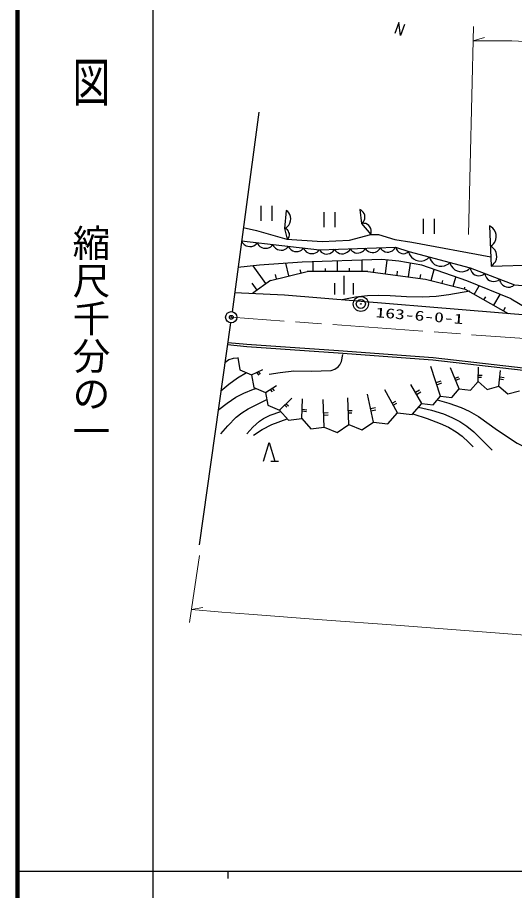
# Model space of a CAD drawing. Units: millimetres, scale not verified. Extents: x 40000 to 680000, y 20000 to 380000.
# Drawn here: x 40000 to 106122, y 202409 to 318486 of the extents above; entities that cross this region are included whole.
import ezdxf
from ezdxf.enums import TextEntityAlignment as Align

# ---------------------------------------------------------------- set-up
doc = ezdxf.new("R2010")
doc.units = ezdxf.units.MM
doc.header["$LTSCALE"] = 1000
doc.header["$PDMODE"] = 32
doc.header["$PDSIZE"] = 500
doc.linetypes.add('CHAIN', pattern=[18.5, 12, -1.5, 3.5, -1.5])
for name, color, linetype, lineweight in [('M-BGD', 7, 'Continuous', 25), ('M-BMK', 2, 'CHAIN', 13), ('M-BMK-OTRS', 5, 'Continuous', 25), ('M-BMK-SRVR', 3, 'Continuous', 25), ('M-STR-HTXT', 7, 'Continuous', 13), ('M-TTL', 2, 'Continuous', 140), ('M-TTL-BAND', 7, 'Continuous', 25)]:
    doc.layers.add(name, color=color, linetype=linetype, lineweight=lineweight)
doc.layers.add('M-OTRS', color=6, linetype='Continuous')
doc.styles.add('@ＭＳ ゴシック', font='')
doc.styles.add('ＭＳ ゴシック', font='')
doc.styles.get('@ＭＳ ゴシック').set_extended_font_data('@MS Gothic')
doc.styles.get('ＭＳ ゴシック').set_extended_font_data('MS Gothic')

msp = doc.modelspace()

# ---------------------------------------------------------------- linework, layer by layer
at = {"layer": 'M-BGD'}
for p, q in [((72374, 293440), (72374, 291440)), ((73894, 291440), (73894, 293440)), ((75731, 292835), (75513, 290438)), ((75957, 292670), (75731, 292835)), ((76088, 292514), (75957, 292670)), ((80743, 292610), (80743, 290610)), ((82263, 290610), (82263, 292610)), ((85740, 292853), (85538, 292944)), ((85538, 292944), (85756, 291092)), ((85867, 292753), (85740, 292853)), ((85998, 292616), (85867, 292753)), ((86138, 292403), (85998, 292616)), ((76214, 292310), (76088, 292514)), ((76331, 292010), (76214, 292310)), ((76253, 291149), (76327, 291432)), ((76327, 291432), (76353, 291719)), ((76353, 291719), (76331, 292010)), ((86036, 291319), (86131, 291484)), ((86131, 291484), (86218, 291723)), ((86202, 292181), (86138, 292403)), ((86229, 291954), (86202, 292181)), ((86218, 291723), (86229, 291954)), ((93955, 291711), (93955, 289711)), ((95475, 289711), (95475, 291711)), ((70040, 290552), (71819, 290171)), ((75682, 290390), (75513, 290438)), ((75513, 290438), (75898, 288996)), ((75514, 290445), (75766, 290567)), ((75792, 290326), (75682, 290390)), ((75766, 290567), (75923, 290697)), ((75910, 290233), (75792, 290326)), ((76043, 290083), (75910, 290233)), ((75923, 290697), (76083, 290875)), ((76083, 290875), (76253, 291149)), ((85975, 291127), (85756, 291092)), ((85756, 291092), (86990, 289627)), ((85760, 291057), (85936, 291193)), ((85936, 291193), (86036, 291319)), ((86136, 291113), (85975, 291127)), ((86321, 291071), (86136, 291113)), ((86555, 290970), (86321, 291071)), ((86731, 290820), (86555, 290970)), ((86878, 290645), (86731, 290820)), ((86996, 290447), (86878, 290645)), ((87055, 290199), (86996, 290447)), ((87066, 290009), (87055, 290199)), ((103073, 290615), (102796, 290765)), ((102796, 290765), (103028, 285426)), ((103242, 290460), (103073, 290615)), ((103413, 290251), (103242, 290460)), ((103589, 289935), (103413, 290251)), ((71819, 290171), (75831, 289001)), ((75900, 288989), (76022, 289114)), ((76022, 289114), (76085, 289225)), ((76118, 289916), (76043, 290083)), ((76085, 289225), (76142, 289364)), ((76165, 289742), (76118, 289916)), ((76142, 289364), (76182, 289561)), ((76182, 289561), (76165, 289742)), ((84190, 288875), (86990, 289627)), ((86980, 289639), (87052, 289848)), ((86990, 289627), (88035, 289627)), ((87052, 289848), (87066, 290009)), ((88035, 289627), (90208, 288959)), ((103657, 289613), (103589, 289935)), ((103631, 288964), (103671, 289290)), ((103671, 289290), (103657, 289613)), ((69804, 288792), (69905, 288569)), ((69804, 288792), (75155, 288150)), ((69905, 288569), (70016, 288429)), ((70016, 288429), (70169, 288285)), ((70169, 288285), (70405, 288131)), ((70405, 288131), (70650, 288061)), ((70650, 288061), (70901, 288032)), ((70901, 288032), (71156, 288045)), ((71156, 288045), (71421, 288142)), ((71421, 288142), (71602, 288248)), ((71602, 288248), (71741, 288359)), ((71741, 288359), (71891, 288553)), ((71891, 288553), (71992, 288330)), ((71992, 288330), (72103, 288190)), ((72103, 288190), (72255, 288046)), ((72255, 288046), (72491, 287892)), ((72491, 287892), (72737, 287822)), ((73242, 287806), (73507, 287903)), ((73507, 287903), (73688, 288009)), ((73688, 288009), (73828, 288120)), ((73828, 288120), (73977, 288314)), ((73977, 288314), (74078, 288091)), ((74078, 288091), (74189, 287952)), ((74189, 287952), (74342, 287807)), ((75155, 288150), (80167, 287605)), ((75775, 287770), (75914, 287881)), ((75831, 289001), (80512, 288708)), ((75914, 287881), (76063, 288075)), ((76063, 288075), (76160, 287863)), ((80167, 287605), (90301, 287932)), ((80512, 288708), (84190, 288875)), ((90149, 287727), (90262, 287931)), ((90208, 288959), (92465, 288624)), ((90301, 287932), (92045, 287387)), ((90327, 287924), (90376, 287720)), ((92465, 288624), (102975, 286652)), ((102913, 288068), (103176, 288241)), ((103180, 287923), (102913, 288068)), ((103176, 288241), (103331, 288410)), ((103343, 287774), (103180, 287923)), ((103331, 288410), (103483, 288633)), ((103483, 288633), (103631, 288964)), ((72737, 287822), (72987, 287793)), ((72987, 287793), (73242, 287806)), ((74342, 287807), (74578, 287653)), ((74578, 287653), (74823, 287583)), ((74823, 287583), (75074, 287554)), ((75074, 287554), (75329, 287567)), ((75329, 287567), (75593, 287664)), ((75593, 287664), (75775, 287770)), ((76160, 287863), (76265, 287730)), ((76265, 287730), (76411, 287592)), ((76411, 287592), (76635, 287446)), ((76635, 287446), (76869, 287379)), ((76869, 287379), (77108, 287352)), ((77108, 287352), (77351, 287364)), ((77351, 287364), (77603, 287456)), ((77603, 287456), (77775, 287557)), ((77775, 287557), (77908, 287662)), ((77908, 287662), (78050, 287847)), ((78050, 287847), (78152, 287624)), ((78152, 287624), (78262, 287485)), ((78262, 287485), (78415, 287341)), ((78415, 287341), (78651, 287187)), ((78651, 287187), (78897, 287116)), ((78897, 287116), (79147, 287088)), ((79147, 287088), (79402, 287101)), ((79402, 287101), (79667, 287197)), ((79667, 287197), (79848, 287303)), ((79848, 287303), (79988, 287414)), ((79988, 287414), (80137, 287609)), ((80167, 287605), (80294, 287409)), ((80294, 287409), (80417, 287293)), ((80417, 287293), (80581, 287178)), ((80581, 287178), (80825, 287066)), ((80825, 287066), (81066, 287034)), ((81066, 287034), (81306, 287041)), ((81306, 287041), (81545, 287089)), ((81545, 287089), (81781, 287217)), ((81781, 287217), (81937, 287342)), ((81937, 287342), (82053, 287466)), ((82053, 287466), (82166, 287669)), ((82166, 287669), (82299, 287464)), ((82299, 287464), (82429, 287342)), ((82429, 287342), (82601, 287221)), ((82601, 287221), (82857, 287103)), ((82857, 287103), (83110, 287070)), ((83110, 287070), (83362, 287078)), ((83362, 287078), (83612, 287128)), ((83612, 287128), (83860, 287262)), ((83860, 287262), (84024, 287393)), ((84024, 287393), (84146, 287523)), ((84146, 287523), (84265, 287737)), ((84265, 287737), (84392, 287541)), ((84392, 287541), (84515, 287425)), ((84515, 287425), (84679, 287310)), ((84679, 287310), (84923, 287198)), ((84923, 287198), (85164, 287166)), ((85164, 287166), (85404, 287174)), ((85404, 287174), (85642, 287221)), ((85642, 287221), (85878, 287349)), ((85878, 287349), (86035, 287474)), ((86035, 287474), (86151, 287598)), ((86151, 287598), (86264, 287802)), ((86264, 287802), (86390, 287606)), ((86390, 287606), (86514, 287490)), ((86514, 287490), (86678, 287375)), ((86678, 287375), (86922, 287263)), ((86922, 287263), (87163, 287230)), ((87163, 287230), (87403, 287238)), ((87403, 287238), (87641, 287286)), ((87641, 287286), (87877, 287413)), ((87877, 287413), (88033, 287539)), ((88033, 287539), (88150, 287662)), ((88150, 287662), (88263, 287866)), ((88263, 287866), (88389, 287670)), ((88389, 287670), (88513, 287554)), ((88513, 287554), (88677, 287439)), ((88677, 287439), (88921, 287327)), ((88921, 287327), (89162, 287295)), ((89162, 287295), (89402, 287303)), ((89402, 287303), (89640, 287350)), ((89640, 287350), (89876, 287478)), ((89876, 287478), (90032, 287603)), ((90032, 287603), (90149, 287727)), ((90376, 287720), (90447, 287585)), ((90447, 287585), (90552, 287439)), ((90552, 287439), (90726, 287271)), ((90726, 287271), (90921, 287172)), ((90921, 287172), (91128, 287108)), ((91128, 287108), (91345, 287078)), ((91345, 287078), (91583, 287116)), ((91583, 287116), (91753, 287177)), ((91753, 287177), (91888, 287247)), ((91888, 287247), (92045, 287387)), ((92004, 287398), (92098, 287073)), ((92045, 287387), (100217, 285208)), ((92098, 287073), (92221, 286860)), ((92221, 286860), (92400, 286632)), ((103507, 287573), (103343, 287774)), ((103677, 287268), (103507, 287573)), ((103742, 286959), (103677, 287268)), ((103756, 286647), (103742, 286959)), ((77879, 285971), (72213, 285535)), ((76092, 284117), (75686, 285802)), ((88449, 286297), (77879, 285971)), ((79343, 284706), (79343, 286016)), ((82567, 284706), (82567, 286116)), ((85791, 286215), (85791, 284706)), ((90737, 286079), (88449, 286297)), ((89143, 286231), (88906, 284407)), ((93788, 285535), (90737, 286079)), ((92219, 285815), (91986, 284008)), ((92400, 286632), (92692, 286374)), ((92692, 286374), (93013, 286228)), ((93013, 286228), (93349, 286139)), ((93349, 286139), (93700, 286105)), ((93700, 286105), (94081, 286184)), ((94081, 286184), (94350, 286292)), ((94350, 286292), (94563, 286415)), ((94563, 286415), (94806, 286651)), ((94806, 286651), (94896, 286337)), ((94896, 286337), (95015, 286131)), ((95015, 286131), (95189, 285911)), ((95189, 285911), (95470, 285662)), ((95470, 285662), (95780, 285522)), ((96812, 285478), (97072, 285583)), ((97072, 285583), (97277, 285702)), ((97277, 285702), (97512, 285929)), ((97512, 285929), (97602, 285615)), ((97602, 285615), (97721, 285410)), ((103024, 285426), (116788, 285831)), ((103026, 285470), (103279, 285637)), ((103279, 285637), (103428, 285800)), ((103428, 285800), (103575, 286014)), ((103575, 286014), (103718, 286333)), ((103718, 286333), (103756, 286647)), ((72213, 285535), (69328, 285236)), ((73058, 283098), (71343, 285445)), ((73647, 283528), (78537, 284706)), ((77722, 284510), (77620, 284935)), ((86597, 284706), (78537, 284706)), ((80955, 284706), (80955, 285114)), ((84179, 284706), (84179, 285144)), ((86597, 284706), (94295, 283710)), ((87367, 284606), (87432, 285105)), ((90515, 284739), (90446, 284208)), ((99781, 283464), (93788, 285535)), ((95031, 283519), (95417, 284972)), ((95780, 285522), (96105, 285435)), ((96105, 285435), (96444, 285403)), ((96444, 285403), (96812, 285478)), ((97721, 285410), (97894, 285190)), ((97894, 285190), (98175, 284941)), ((98175, 284941), (98486, 284800)), ((98486, 284800), (98810, 284714)), ((98810, 284714), (99149, 284681)), ((99149, 284681), (99517, 284757)), ((99517, 284757), (99777, 284861)), ((99777, 284861), (99983, 284980)), ((99983, 284980), (100217, 285208)), ((100217, 285208), (100258, 284966)), ((100217, 285208), (106101, 282919)), ((100258, 284966), (100330, 284803)), ((100330, 284803), (100441, 284625)), ((100441, 284625), (100630, 284416)), ((100630, 284416), (100850, 284286)), ((101981, 284297), (102174, 284447)), ((102174, 284447), (102216, 284205)), ((73647, 283528), (71299, 281813)), ((74462, 283725), (74324, 284299)), ((83402, 284150), (83402, 281650)), ((93592, 284328), (93525, 283809)), ((94295, 283710), (99548, 282351)), ((96504, 283138), (96601, 283504)), ((97976, 282757), (98300, 283976)), ((105665, 281067), (99781, 283464)), ((100850, 284286), (101085, 284194)), ((101085, 284194), (101335, 284142)), ((101335, 284142), (101615, 284168)), ((101615, 284168), (101818, 284225)), ((101818, 284225), (101981, 284297)), ((102216, 284205), (102287, 284042)), ((102287, 284042), (102398, 283864)), ((102398, 283864), (102588, 283655)), ((102588, 283655), (102807, 283525)), ((102807, 283525), (103042, 283433)), ((103042, 283433), (103292, 283381)), ((103292, 283381), (103573, 283407)), ((103573, 283407), (103775, 283464)), ((103775, 283464), (103938, 283535)), ((103938, 283535), (104132, 283685)), ((104132, 283685), (104173, 283444)), ((104173, 283444), (104245, 283281)), ((104245, 283281), (104356, 283103)), ((71881, 282238), (71217, 283146)), ((82152, 283150), (82152, 281650)), ((84652, 283150), (84652, 281650)), ((99449, 282377), (99517, 282634)), ((99548, 282351), (105288, 279133)), ((100756, 281673), (101419, 282797)), ((104356, 283103), (104545, 282894)), ((104545, 282894), (104764, 282763)), ((104764, 282763), (104999, 282672)), ((104999, 282672), (105249, 282620)), ((105249, 282620), (105530, 282646)), ((105530, 282646), (105732, 282703)), ((105732, 282703), (105895, 282774)), ((105895, 282774), (106089, 282924)), ((106101, 282919), (114819, 282266)), ((68885, 281927), (75513, 281612)), ((75513, 281612), (109541, 278779)), ((102051, 280948), (102294, 281360)), ((103346, 280222), (104198, 281665)), ((105665, 281067), (109541, 278779)), ((104641, 279496), (104930, 279986)), ((70521, 275013), (67967, 275245)), ((70497, 274714), (67925, 274948)), ((82672, 273862), (70497, 274714)), ((82693, 274161), (70521, 275013)), ((95278, 273215), (82693, 274161)), ((69299, 273290), (69602, 271629)), ((95250, 272916), (82672, 273862)), ((118754, 270220), (95250, 272916)), ((118788, 270518), (95278, 273215)), ((69602, 271629), (71151, 270955)), ((71151, 270955), (72656, 271704)), ((96279, 268136), (94983, 272060)), ((98776, 269102), (97622, 271918)), ((101273, 270069), (101332, 271989)), ((71151, 270955), (71455, 269293)), ((71807, 271281), (72086, 270939)), ((72034, 271394), (72280, 271069)), ((98198, 270512), (98709, 270728)), ((98302, 270258), (98828, 270490)), ((101291, 270668), (101721, 270668)), ((101299, 270937), (101810, 270937)), ((104021, 269465), (104256, 271561)), ((104158, 270685), (104733, 270609)), ((73004, 268619), (74439, 269564)), ((93783, 267169), (92344, 269706)), ((95677, 269959), (96353, 270191)), ((95776, 269661), (96472, 269893)), ((100282, 268920), (101273, 270069)), ((101273, 270069), (102486, 269034)), ((102486, 269034), (104021, 269465)), ((104021, 269465), (105234, 268430)), ((104131, 270448), (104674, 270370)), ((71455, 269293), (73004, 268619)), ((73004, 268619), (73307, 266957)), ((73620, 269024), (73887, 268716)), ((73862, 269184), (74130, 268829)), ((87339, 264673), (86566, 268422)), ((90561, 265921), (88848, 268993)), ((92933, 268667), (93460, 268998)), ((93099, 268375), (93668, 268700)), ((97785, 267953), (98776, 269102)), ((98776, 269102), (100282, 268920)), ((105234, 268430), (106769, 268861)), ((74856, 266283), (76508, 267852)), ((75748, 267130), (76037, 266842)), ((77836, 265156), (77934, 267780)), ((80816, 264028), (80645, 267709)), ((84078, 264350), (83926, 267923)), ((89850, 267197), (90328, 267477)), ((89993, 266940), (90477, 267209)), ((92505, 265686), (93783, 267169)), ((93783, 267169), (95289, 266987)), ((95289, 266987), (96279, 268136)), ((96279, 268136), (97785, 267953)), ((73307, 266957), (74856, 266283)), ((74856, 266283), (76045, 264925)), ((75553, 266945), (75815, 266683)), ((77874, 266181), (78446, 266113)), ((77883, 266406), (78477, 266335)), ((80727, 265932), (81330, 265954)), ((83998, 266221), (84531, 266239)), ((84011, 265922), (84499, 265922)), ((86963, 266496), (87644, 266612)), ((87026, 266193), (87674, 266314)), ((89283, 264438), (90561, 265921)), ((90561, 265921), (92505, 265686)), ((76045, 264925), (77836, 265156)), ((77836, 265156), (79025, 263797)), ((80742, 265615), (81330, 265637)), ((85794, 263642), (87339, 264673)), ((87339, 264673), (89283, 264438)), ((79025, 263797), (80816, 264028)), ((80816, 264028), (82533, 263320)), ((82533, 263320), (84078, 264350)), ((84078, 264350), (85794, 263642)), ((72716, 259486), (73466, 261986)), ((73466, 261986), (74216, 259486)), ((73716, 259486), (74716, 259486))]:
    msp.add_line(p, q, dxfattribs=at)
for points in [[(83213, 280976), (84984, 281330), (86569, 281534), (87961, 281573), (89560, 281509), (91765, 281368), (93910, 281332), (95709, 281434), (97396, 281637), (100175, 282149)], [(69316, 273196), (68695, 273149), (68128, 272986), (67604, 272585)], [(73468, 271051), (74962, 271300), (76751, 271484), (79058, 271454), (81712, 271559), (82234, 271747), (82660, 272040), (82881, 272304), (83090, 272748), (83303, 273668)], [(70472, 271250), (69274, 270522), (68121, 269694), (67062, 268796)], [(66791, 266359), (67901, 267223), (69047, 267983), (70115, 268521), (71417, 269049), (71735, 269171)], [(67062, 263111), (67980, 264191), (69097, 265334), (69837, 265936), (70669, 266473), (73174, 267684)], [(95846, 267633), (97392, 267208), (99007, 266645), (100097, 266141), (101318, 265446), (103849, 263628), (106460, 261888), (107374, 261465), (108517, 261082), (109305, 260909), (110504, 260787), (111510, 260806), (112509, 260925), (113605, 261169), (114750, 261532), (116235, 262140), (117864, 262928), (120715, 264401), (123925, 265938), (124137, 266035)], [(70491, 263111), (71319, 264011), (72207, 264816), (72746, 265186), (73636, 265619), (75027, 266088)], [(93340, 266656), (95096, 266255), (96675, 265777), (97789, 265316), (98854, 264755), (99779, 264145), (100711, 263397), (103153, 260946)], [(71393, 262931), (72573, 263693), (73829, 264369), (75865, 265131)], [(92592, 265787), (94495, 265181), (96231, 264524), (97324, 264008), (98360, 263398), (99157, 262805), (100039, 261993), (100626, 261397)]]:
    msp.add_lwpolyline(points, dxfattribs=at)
at = {"layer": 'M-BMK'}
msp.add_line((130832, 274109), (68442, 278623), dxfattribs=at)
at = {"layer": 'M-BMK-OTRS'}
for p, q in [((72094, 305892), (68542, 279366)), ((68338, 277880), (64182, 248361))]:
    msp.add_line(p, q, dxfattribs=at)
at = {"layer": 'M-BMK-SRVR'}
for p, q in [((90726, 317834), (90203, 316375)), ((90949, 316105), (90726, 317834)), ((91477, 317556), (90949, 316105))]:
    msp.add_line(p, q, dxfattribs=at)
for centre, radius in [((85676, 280395), 1000), ((85676, 280395), 600), ((85676, 280395), 40), ((68442, 278623), 750), ((68442, 278623), 30)]:
    msp.add_circle(centre, radius, dxfattribs=at)
at = {"layer": 'M-OTRS'}
msp.add_point((68442, 278623), dxfattribs=at)
at = {"layer": 'M-STR-HTXT'}
for p, q in [((100003, 289629), (100662, 317287)), ((100617, 315393), (102117, 315813)), ((105776, 315393), (100617, 315393)), ((64228, 246941), (62870, 238066)), ((63136, 239753), (64666, 240046)), ((67187, 239412), (63136, 239753))]:
    msp.add_line(p, q, dxfattribs=at)
for points in [[(105776, 315393), (115555, 314875), (125345, 314354), (134981, 313935), (137780, 313931), (140576, 314029), (142983, 314215), (145567, 314522), (148140, 314932), (150892, 315481), (153689, 316150), (156775, 316999), (158423, 317476)], [(199584, 243661), (190010, 241574), (180419, 239568), (170792, 237723), (161192, 236150), (158215, 235772), (155031, 235473), (145317, 235104), (135520, 234723), (132323, 234696), (129290, 234770), (119634, 235430), (109857, 236189), (100083, 236937), (90312, 237677), (80543, 238412), (70775, 239143), (67187, 239412)]]:
    msp.add_lwpolyline(points, dxfattribs=at)
at = {"layer": 'M-TTL'}
msp.add_line((40000, 380000), (40000, 20000), dxfattribs=at)
at = {"layer": 'M-TTL-BAND'}
for p, q in [((58000, 370000), (58000, 20000)), ((40000, 205000), (579000, 205000)), ((68000, 205000), (68000, 204000))]:
    msp.add_line(p, q, dxfattribs=at)

# ---------------------------------------------------------------- texts
at = {"layer": 'M-BMK-SRVR', "style": 'ＭＳ ゴシック', "width": 1.45}
msp.add_text('163-6-0-1', height=1320, rotation=355.5, dxfattribs=at).set_placement((87560, 278241), align=Align.BOTTOM_LEFT)
at = {"layer": 'M-TTL-BAND', "style": '@ＭＳ ゴシック', "width": 1.4}
msp.add_text('平  面  図', height=3666, rotation=270, dxfattribs=at).set_placement((49777, 306475), align=Align.MIDDLE_RIGHT)
at = {"layer": 'M-TTL-BAND', "style": '@ＭＳ ゴシック'}
msp.add_text('縮尺千分の一', height=3666, rotation=270, dxfattribs=at).set_placement((49777, 261030), align=Align.MIDDLE_RIGHT)

doc.saveas('drawing.dxf')
